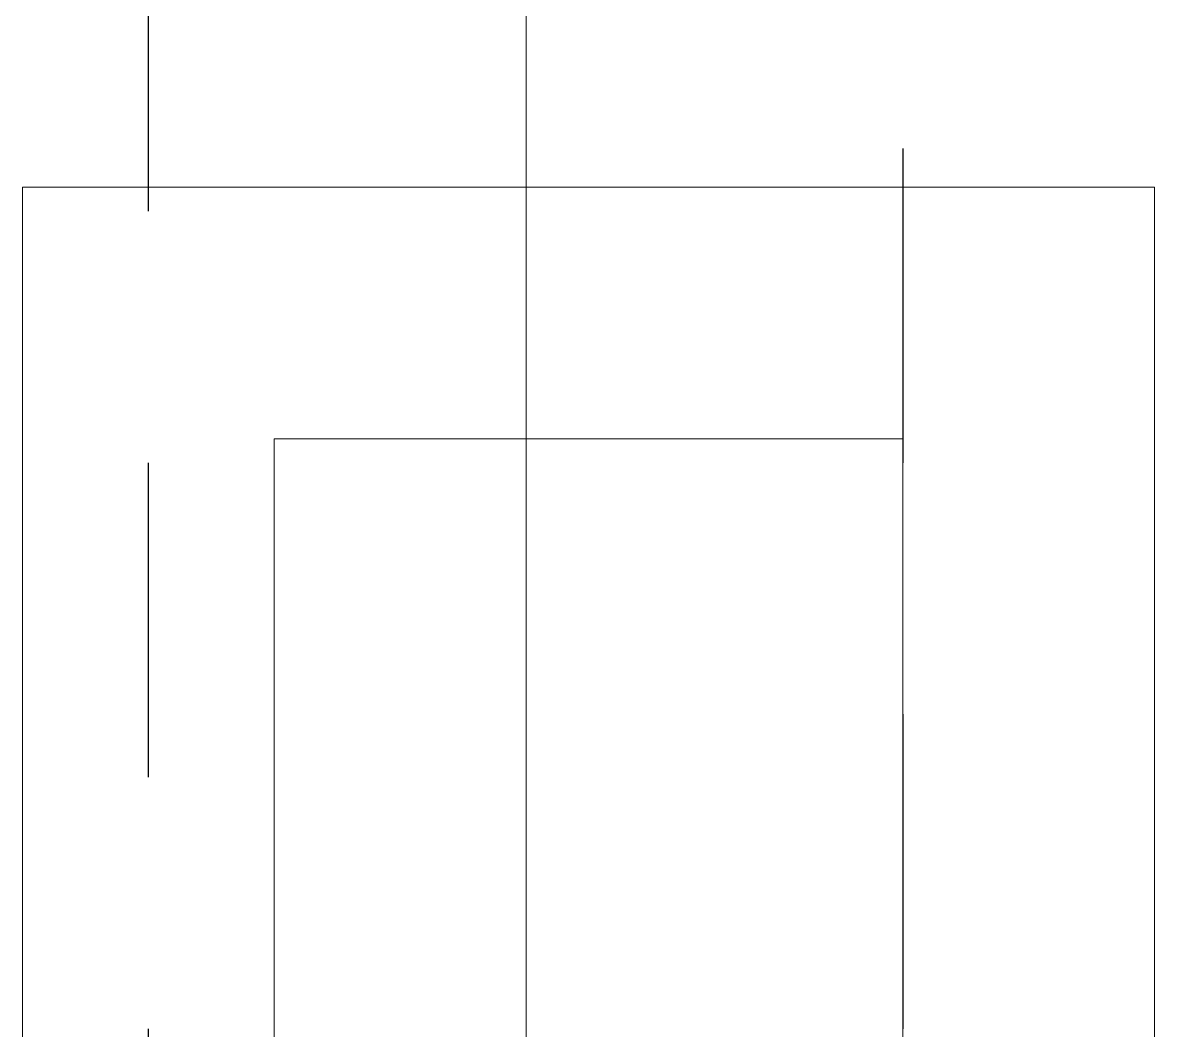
# Model space of a CAD drawing. Header units: metres. Extents: x -22 to 564, y 0 to 143.
# Drawn here: x 325.4086 to 325.8586, y 50.0494 to 50.4501 of the extents above; entities that cross this region are included whole.
import ezdxf

# ---------------------------------------------------------------- set-up
doc = ezdxf.new("R2010")
doc.units = ezdxf.units.M
doc.linetypes.add('EJES630', pattern=[6.3, 5.5, -0.4, 0, -0.4])
doc.linetypes.add('XREF 3N NEURO-ONCOLOGIA$0$HIDDEN2', pattern=[0.1875, 0.125, -0.0625])
doc.layers.add('EJES', color=11, linetype='EJES630', lineweight=0)
doc.layers.add('XREF 3N NEURO-ONCOLOGIA$0$MUROS DE TABLAROCA', color=150, linetype='Continuous', lineweight=13)
doc.layers.add('XREF 3N NEURO-ONCOLOGIA$0$CONTRAVENTEOS', color=6, linetype='XREF 3N NEURO-ONCOLOGIA$0$HIDDEN2')

# ---------------------------------------------------------------- blocks, each defined once
blk = doc.blocks.new('XREF 3N NEURO-ONCOLOGIA')
at = {"layer": 'XREF 3N NEURO-ONCOLOGIA$0$CONTRAVENTEOS', "elevation": 0}
blk.add_lwpolyline([(17.20796, 11.77007), (21.50796, 11.77007), (21.50796, 11.47007), (17.20796, 11.47007)], close=True, dxfattribs=at)
at = {"layer": 'XREF 3N NEURO-ONCOLOGIA$0$MUROS DE TABLAROCA'}
for p, q in [((17.20796, 11.82007), (18.11754, 11.82007, 0)), ((18.11754, 11.82007, 0), (18.11754, 11.37007, 0)), ((17.20796, 11.72007), (18.01754, 11.72007, 0)), ((18.01754, 11.72007, 0), (18.01754, 11.47007, 0)), ((18.01754, 11.47007, 0), (17.20796, 11.47007)), ((18.11754, 11.37007, 0), (17.20796, 11.37007))]:
    blk.add_line(p, q, dxfattribs=at)

msp = doc.modelspace()

# ---------------------------------------------------------------- block references
at = {"rotation": 90}
msp.add_blockref('XREF 3N NEURO-ONCOLOGIA', (337.22862, 32.26709), dxfattribs=at)

# ---------------------------------------------------------------- next in the draw order: linework, layer by layer
at = {"layer": 'EJES'}
msp.add_line((325.60964, 33.1657), (325.60836, 58.5478), dxfattribs=at)

doc.saveas('drawing.dxf')
